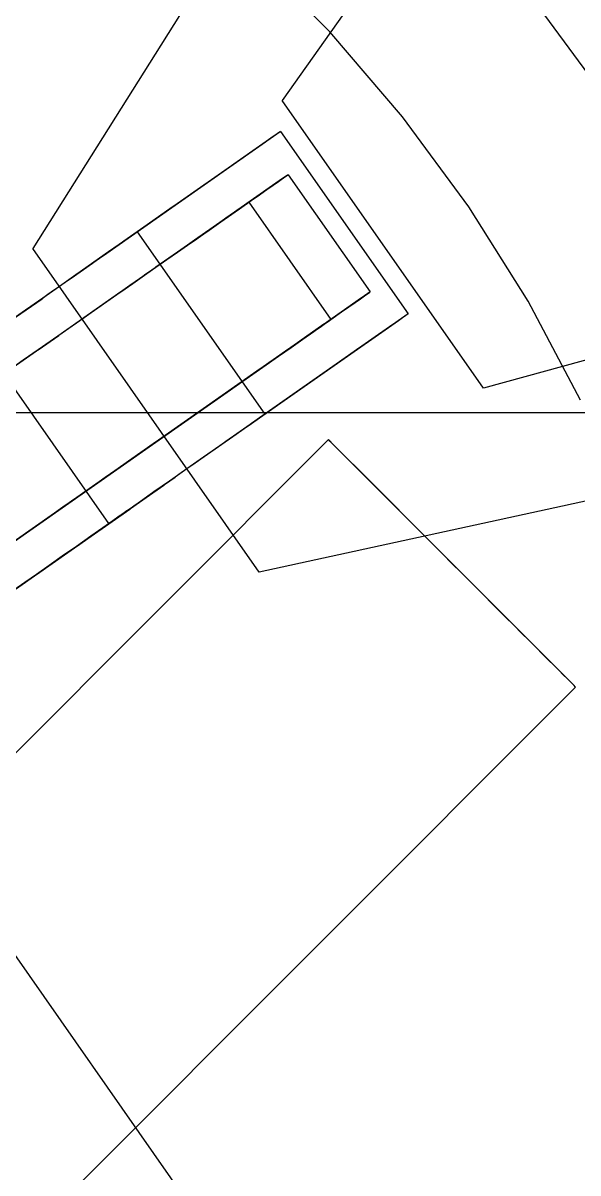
# Model space of a CAD drawing. Header units: millimetres. Extents: x -180 to 1414, y -663 to 972.
# Drawn here: x 1249.6 to 1284.5, y 497.2 to 569.5 of the extents above; entities that cross this region are included whole.
import ezdxf

# ---------------------------------------------------------------- set-up
doc = ezdxf.new("R2010")
doc.units = ezdxf.units.MM
doc.layers.add('TOP', color=8, linetype='Continuous')

msp = doc.modelspace()

# ---------------------------------------------------------------- linework, layer by layer
at = {"layer": 'TOP'}
for p, q in [((1264.791, 578.445), (1250.217, 555.324)), ((1275.366, 577.988), (1265.917, 564.633)), ((1268.907, 568.936), (1263.936, 573.907)), ((1268.907, 568.936), (1263.936, 573.907)), ((1286.755, 564.149), (1282.092, 570.466)), ((1286.755, 564.149), (1282.092, 570.466)), ((1273.492, 563.608), (1268.907, 568.936)), ((1273.492, 563.608), (1268.907, 568.936)), ((1278.581, 546.546), (1265.917, 564.633)), ((1277.666, 557.952), (1273.492, 563.608)), ((1277.666, 557.952), (1273.492, 563.608)), ((1265.778, 562.656), (1256.752, 556.335)), ((1265.817, 562.683), (1256.807, 556.374)), ((1265.778, 562.656), (1265.662, 562.574)), ((1265.817, 562.683), (1265.778, 562.656)), ((1265.817, 562.683), (1273.847, 551.215)), ((1264.855, 562.009), (1256.467, 556.136)), ((1265.662, 562.574), (1256.683, 556.287)), ((1265.662, 562.574), (1256.752, 556.335)), ((1265.468, 562.439), (1256.752, 556.335)), ((1265.662, 562.574), (1256.793, 556.364)), ((1264.855, 562.009), (1264.438, 561.717)), ((1265.199, 562.25), (1264.855, 562.009)), ((1265.468, 562.439), (1265.199, 562.25)), ((1265.662, 562.574), (1265.468, 562.439)), ((1264.438, 561.717), (1256.148, 555.913)), ((1263.952, 561.377), (1263.398, 560.989)), ((1264.438, 561.717), (1263.952, 561.377)), ((1262.779, 560.556), (1255.734, 555.623)), ((1263.398, 560.989), (1255.953, 555.776)), ((1262.779, 560.556), (1262.1, 560.08)), ((1263.398, 560.989), (1262.779, 560.556)), ((1262.1, 560.08), (1255.495, 555.455)), ((1262.1, 560.08), (1261.363, 559.565)), ((1265.989, 559.752), (1263.588, 558.071)), ((1266.242, 559.929), (1263.793, 558.214)), ((1266.124, 559.846), (1263.793, 558.214)), ((1266.26, 559.941), (1263.808, 558.224)), ((1266.26, 559.941), (1263.83, 558.24)), ((1265.989, 559.752), (1265.747, 559.582)), ((1265.935, 559.714), (1266.124, 559.846)), ((1266.161, 559.872), (1265.989, 559.752)), ((1266.124, 559.846), (1266.242, 559.929)), ((1266.26, 559.941), (1266.161, 559.872)), ((1266.242, 559.929), (1266.287, 559.96)), ((1266.287, 559.96), (1266.26, 559.941)), ((1266.287, 559.96), (1271.449, 552.588)), ((1261.363, 559.565), (1254.956, 555.078)), ((1260.574, 559.012), (1254.956, 555.078)), ((1261.363, 559.565), (1255.235, 555.273)), ((1260.574, 559.012), (1259.736, 558.425)), ((1261.363, 559.565), (1260.574, 559.012)), ((1265.747, 559.582), (1263.14, 557.756)), ((1265.436, 559.364), (1263.14, 557.756)), ((1265.676, 559.532), (1263.334, 557.893)), ((1265.747, 559.582), (1263.392, 557.933)), ((1265.935, 559.714), (1263.698, 558.147)), ((1264.49, 558.702), (1264.951, 559.025)), ((1265.056, 559.098), (1264.611, 558.787)), ((1264.951, 559.025), (1265.347, 559.302)), ((1265.436, 559.364), (1265.056, 559.098)), ((1265.347, 559.302), (1265.676, 559.532)), ((1265.747, 559.582), (1265.436, 559.364)), ((1265.676, 559.532), (1265.935, 559.714)), ((1259.736, 558.425), (1254.66, 554.871)), ((1259.736, 558.425), (1258.854, 557.808)), ((1263.967, 558.335), (1261.949, 556.923)), ((1264.49, 558.702), (1262.373, 557.22)), ((1263.384, 557.927), (1263.967, 558.335)), ((1264.103, 558.431), (1263.535, 558.033)), ((1263.967, 558.335), (1264.49, 558.702)), ((1264.611, 558.787), (1264.103, 558.431)), ((1258.854, 557.808), (1254.349, 554.653)), ((1258.854, 557.808), (1257.934, 557.163)), ((1263.384, 557.927), (1261.477, 556.592)), ((1262.91, 557.595), (1262.231, 557.12)), ((1262.745, 557.48), (1263.384, 557.927)), ((1263.068, 557.706), (1262.747, 557.481)), ((1262.832, 557.541), (1263.14, 557.756)), ((1263.535, 558.033), (1262.91, 557.595)), ((1263.334, 557.893), (1263.068, 557.706)), ((1263.14, 557.756), (1263.392, 557.933)), ((1263.545, 558.04), (1263.334, 557.893)), ((1263.392, 557.933), (1263.588, 558.071)), ((1263.698, 558.147), (1263.545, 558.04)), ((1263.588, 558.071), (1263.727, 558.168)), ((1263.793, 558.214), (1263.698, 558.147)), ((1263.727, 558.168), (1263.808, 558.224)), ((1263.83, 558.24), (1263.793, 558.214)), ((1263.808, 558.224), (1263.83, 558.24)), ((1268.992, 550.867), (1263.83, 558.24)), ((1281.406, 552), (1277.666, 557.952)), ((1281.406, 552), (1277.666, 557.952)), ((1257.934, 557.163), (1254.024, 554.425)), ((1257.934, 557.163), (1256.979, 556.495)), ((1262.053, 556.995), (1259.798, 555.416)), ((1262.745, 557.48), (1260.398, 555.837)), ((1261.312, 556.477), (1262.053, 556.995)), ((1261.949, 556.923), (1261.477, 556.592)), ((1262.231, 557.12), (1261.502, 556.61)), ((1261.6, 556.678), (1262.06, 557)), ((1262.373, 557.22), (1261.949, 556.923)), ((1262.053, 556.995), (1262.745, 557.48)), ((1262.06, 557), (1262.472, 557.289)), ((1262.747, 557.481), (1262.373, 557.22)), ((1262.472, 557.289), (1262.832, 557.541)), ((1256.979, 556.495), (1253.687, 554.19)), ((1256.979, 556.495), (1255.996, 555.806)), ((1256.467, 556.136), (1256.32, 556.033)), ((1256.588, 556.221), (1256.467, 556.136)), ((1256.683, 556.287), (1256.588, 556.221)), ((1256.752, 556.335), (1256.683, 556.287)), ((1256.793, 556.364), (1256.752, 556.335)), ((1256.807, 556.374), (1256.793, 556.364)), ((1264.837, 544.906), (1256.807, 556.374)), ((1260.398, 555.837), (1260.959, 556.229)), ((1260.527, 555.927), (1261.312, 556.477)), ((1260.542, 555.938), (1261.093, 556.323)), ((1261.502, 556.61), (1260.727, 556.067)), ((1261.477, 556.592), (1260.959, 556.229)), ((1261.093, 556.323), (1261.6, 556.678)), ((1260.527, 555.927), (1229.877, 534.466)), ((1255.996, 555.806), (1253.34, 553.947)), ((1255.996, 555.806), (1254.99, 555.102)), ((1255.495, 555.455), (1255.235, 555.273)), ((1255.734, 555.623), (1255.495, 555.455)), ((1255.953, 555.776), (1255.734, 555.623)), ((1256.148, 555.913), (1255.953, 555.776)), ((1256.32, 556.033), (1256.148, 555.913)), ((1259.912, 555.496), (1259.059, 554.899)), ((1259.798, 555.416), (1259.162, 554.971)), ((1259.324, 555.085), (1259.952, 555.524)), ((1260.398, 555.837), (1259.798, 555.416)), ((1260.727, 556.067), (1259.912, 555.496)), ((1259.952, 555.524), (1260.542, 555.938)), ((1259.162, 554.971), (1228.512, 533.51)), ((1264.464, 534.976), (1250.217, 555.324)), ((1254.99, 555.102), (1252.985, 553.698)), ((1254.99, 555.102), (1253.967, 554.386)), ((1254.349, 554.653), (1254.024, 554.425)), ((1254.66, 554.871), (1254.349, 554.653)), ((1254.956, 555.078), (1254.66, 554.871)), ((1255.235, 555.273), (1254.956, 555.078)), ((1259.059, 554.899), (1257.972, 554.138)), ((1259.059, 554.899), (1258.174, 554.279)), ((1258.663, 554.622), (1259.324, 555.085)), ((1253.967, 554.386), (1252.624, 553.445)), ((1253.967, 554.386), (1252.932, 553.661)), ((1253.34, 553.947), (1252.985, 553.698)), ((1253.687, 554.19), (1253.34, 553.947)), ((1254.024, 554.425), (1253.687, 554.19)), ((1258.174, 554.279), (1256.516, 553.118)), ((1258.174, 554.279), (1257.255, 553.636)), ((1257.255, 553.636), (1257.972, 554.138)), ((1258.174, 554.279), (1257.262, 553.641)), ((1257.972, 554.138), (1258.663, 554.622)), ((1252.932, 553.661), (1251.892, 552.932)), ((1252.624, 553.445), (1252.259, 553.189)), ((1252.985, 553.698), (1252.624, 553.445)), ((1257.262, 553.641), (1256.328, 552.987)), ((1256.516, 553.118), (1257.255, 553.636)), ((1251.892, 552.932), (1250.851, 552.204)), ((1251.524, 552.675), (1251.159, 552.419)), ((1251.892, 552.932), (1251.524, 552.675)), ((1252.259, 553.189), (1251.892, 552.932)), ((1255.759, 552.588), (1254.988, 552.049)), ((1256.328, 552.987), (1255.378, 552.321)), ((1255.759, 552.588), (1256.516, 553.118)), ((1271.404, 552.556), (1268.955, 550.842)), ((1271.449, 552.588), (1268.992, 550.867)), ((1271.323, 552.499), (1271.151, 552.379)), ((1271.287, 552.474), (1271.404, 552.556)), ((1271.422, 552.569), (1271.323, 552.499)), ((1271.404, 552.556), (1271.449, 552.588)), ((1271.449, 552.588), (1271.422, 552.569)), ((1247.787, 550.058), (1250.443, 551.918)), ((1248.793, 550.763), (1250.798, 552.166)), ((1250.851, 552.204), (1249.816, 551.479)), ((1250.443, 551.918), (1250.096, 551.675)), ((1250.798, 552.166), (1250.443, 551.918)), ((1251.159, 552.419), (1250.798, 552.166)), ((1254.988, 552.049), (1254.209, 551.503)), ((1255.378, 552.321), (1254.415, 551.647)), ((1270.509, 551.929), (1268.23, 550.334)), ((1270.598, 551.992), (1268.302, 550.384)), ((1270.838, 552.16), (1268.496, 550.52)), ((1270.909, 552.21), (1268.554, 550.561)), ((1271.097, 552.341), (1268.707, 550.667)), ((1271.151, 552.379), (1268.751, 550.698)), ((1271.287, 552.474), (1268.86, 550.775)), ((1270.113, 551.652), (1270.509, 551.929)), ((1270.598, 551.992), (1270.219, 551.726)), ((1270.509, 551.929), (1270.838, 552.16)), ((1270.909, 552.21), (1270.598, 551.992)), ((1270.838, 552.16), (1271.097, 552.341)), ((1271.151, 552.379), (1270.909, 552.21)), ((1271.097, 552.341), (1271.287, 552.474)), ((1284.691, 545.785), (1281.406, 552)), ((1284.691, 545.785), (1281.406, 552)), ((1245.85, 548.702), (1249.759, 551.439)), ((1249.816, 551.479), (1248.793, 550.763)), ((1249.759, 551.439), (1249.434, 551.212)), ((1250.096, 551.675), (1249.759, 551.439)), ((1254.209, 551.503), (1253.424, 550.953)), ((1254.415, 551.647), (1253.447, 550.969)), ((1273.692, 551.106), (1264.782, 544.867)), ((1273.847, 551.215), (1264.837, 544.906)), ((1269.266, 551.059), (1268.697, 550.661)), ((1269.129, 550.963), (1269.652, 551.329)), ((1269.774, 551.414), (1269.266, 551.059)), ((1269.652, 551.329), (1270.113, 551.652)), ((1270.219, 551.726), (1269.774, 551.414)), ((1273.692, 551.106), (1273.498, 550.97)), ((1273.808, 551.188), (1273.692, 551.106)), ((1273.808, 551.188), (1273.847, 551.215)), ((1252.639, 550.403), (1251.857, 549.856)), ((1253.447, 550.969), (1252.478, 550.291)), ((1253.424, 550.953), (1252.639, 550.403)), ((1272.885, 550.541), (1264.35, 544.565)), ((1273.498, 550.97), (1264.618, 544.753)), ((1273.229, 550.782), (1264.618, 544.753)), ((1273.498, 550.97), (1264.713, 544.819)), ((1273.229, 550.782), (1264.713, 544.819)), ((1268.546, 550.555), (1266.639, 549.22)), ((1268.546, 550.555), (1267.111, 549.55)), ((1267.907, 550.107), (1268.546, 550.555)), ((1268.23, 550.334), (1267.909, 550.109)), ((1267.995, 550.169), (1268.302, 550.384)), ((1268.697, 550.661), (1268.072, 550.223)), ((1268.496, 550.52), (1268.23, 550.334)), ((1268.302, 550.384), (1268.554, 550.561)), ((1268.707, 550.667), (1268.496, 550.52)), ((1268.546, 550.555), (1269.129, 550.963)), ((1268.554, 550.561), (1268.751, 550.698)), ((1268.86, 550.775), (1268.707, 550.667)), ((1268.751, 550.698), (1268.889, 550.795)), ((1268.955, 550.842), (1268.86, 550.775)), ((1268.889, 550.795), (1268.97, 550.852)), ((1268.992, 550.867), (1268.955, 550.842)), ((1268.97, 550.852), (1268.992, 550.867)), ((1272.885, 550.541), (1272.468, 550.249)), ((1273.229, 550.782), (1272.885, 550.541)), ((1273.498, 550.97), (1273.229, 550.782)), ((1294.363, 550.857), (1278.581, 546.546)), ((1250.56, 548.948), (1251.857, 549.856)), ((1251.514, 549.616), (1250.56, 548.948)), ((1251.857, 549.856), (1251.084, 549.315)), ((1252.478, 550.291), (1251.514, 549.616)), ((1271.982, 549.909), (1263.983, 544.308)), ((1272.468, 550.249), (1264.35, 544.565)), ((1272.468, 550.249), (1264.497, 544.668)), ((1266.474, 549.104), (1267.215, 549.623)), ((1267.393, 549.748), (1266.664, 549.237)), ((1266.762, 549.306), (1267.222, 549.628)), ((1267.536, 549.847), (1267.111, 549.55)), ((1267.215, 549.623), (1267.907, 550.107)), ((1267.222, 549.628), (1267.634, 549.916)), ((1268.072, 550.223), (1267.393, 549.748)), ((1267.909, 550.109), (1267.536, 549.847)), ((1267.634, 549.916), (1267.995, 550.169)), ((1271.982, 549.909), (1271.428, 549.521)), ((1272.468, 550.249), (1271.982, 549.909)), ((1255.007, 538.023), (1246.977, 549.491)), ((1250.56, 548.948), (1249.621, 548.291)), ((1251.084, 549.315), (1250.323, 548.782)), ((1270.809, 549.088), (1263.764, 544.155)), ((1271.428, 549.521), (1263.983, 544.308)), ((1266.474, 549.104), (1264.96, 548.044)), ((1265.689, 548.554), (1266.474, 549.104)), ((1265.705, 548.565), (1266.255, 548.951)), ((1266.664, 549.237), (1265.89, 548.695)), ((1266.639, 549.22), (1266.121, 548.857)), ((1266.255, 548.951), (1266.762, 549.306)), ((1267.111, 549.55), (1266.639, 549.22)), ((1270.809, 549.088), (1270.13, 548.612)), ((1271.428, 549.521), (1270.809, 549.088)), ((1235.039, 527.093), (1265.689, 548.554)), ((1249.621, 548.291), (1248.703, 547.648)), ((1250.323, 548.782), (1249.58, 548.261)), ((1264.486, 547.712), (1265.114, 548.152)), ((1265.56, 548.464), (1264.96, 548.044)), ((1265.89, 548.695), (1265.074, 548.124)), ((1265.114, 548.152), (1265.705, 548.565)), ((1266.121, 548.857), (1265.56, 548.464)), ((1270.13, 548.612), (1269.394, 548.096)), ((1264.324, 547.598), (1233.674, 526.137)), ((1268.604, 547.544), (1262.69, 543.403)), ((1269.394, 548.096), (1262.986, 543.61)), ((1268.604, 547.544), (1262.986, 543.61)), ((1269.394, 548.096), (1263.265, 543.805)), ((1268.604, 547.544), (1263.265, 543.805)), ((1264.221, 547.527), (1263.336, 546.907)), ((1263.825, 547.249), (1264.486, 547.712)), ((1265.074, 548.124), (1264.221, 547.527)), ((1264.96, 548.044), (1264.324, 547.598)), ((1268.604, 547.544), (1267.766, 546.957)), ((1269.394, 548.096), (1268.604, 547.544)), ((1262.417, 546.263), (1263.134, 546.765)), ((1263.336, 546.907), (1262.424, 546.268)), ((1267.766, 546.957), (1262.69, 543.403)), ((1263.134, 546.765), (1263.825, 547.249)), ((1267.766, 546.957), (1266.885, 546.34)), ((1262.424, 546.268), (1261.49, 545.615)), ((1261.678, 545.746), (1262.417, 546.263)), ((1266.885, 546.34), (1262.379, 543.185)), ((1266.885, 546.34), (1265.964, 545.695)), ((1261.49, 545.615), (1260.54, 544.949)), ((1260.921, 545.216), (1261.678, 545.746)), ((1265.964, 545.695), (1265.009, 545.027)), ((1097, 545), (1303, 545)), ((1260.54, 544.949), (1259.371, 544.13)), ((1260.151, 544.676), (1259.371, 544.13)), ((1260.54, 544.949), (1259.578, 544.275)), ((1260.921, 545.216), (1260.151, 544.676)), ((1265.009, 545.027), (1264.026, 544.338)), ((1264.35, 544.565), (1264.178, 544.445)), ((1264.497, 544.668), (1264.35, 544.565)), ((1264.618, 544.753), (1264.497, 544.668)), ((1264.713, 544.819), (1264.618, 544.753)), ((1264.782, 544.867), (1264.713, 544.819)), ((1264.823, 544.896), (1264.782, 544.867)), ((1264.823, 544.896), (1264.837, 544.906)), ((1259.371, 544.13), (1258.586, 543.581)), ((1259.578, 544.275), (1258.609, 543.597)), ((1264.026, 544.338), (1261.37, 542.479)), ((1263.265, 543.805), (1262.986, 543.61)), ((1264.026, 544.338), (1263.02, 543.634)), ((1263.525, 543.987), (1263.265, 543.805)), ((1263.764, 544.155), (1263.525, 543.987)), ((1263.983, 544.308), (1263.764, 544.155)), ((1264.178, 544.445), (1263.983, 544.308)), ((1268.825, 543.302), (1219.257, 493.733)), ((1258.609, 543.597), (1257.64, 542.919)), ((1258.586, 543.581), (1257.801, 543.031)), ((1263.02, 543.634), (1261.015, 542.23)), ((1263.02, 543.634), (1261.997, 542.917)), ((1262.379, 543.185), (1262.054, 542.957)), ((1262.69, 543.403), (1262.379, 543.185)), ((1262.986, 543.61), (1262.69, 543.403)), ((1268.847, 543.28), (1268.825, 543.302)), ((1269.171, 542.956), (1268.847, 543.28)), ((1268.912, 543.215), (1268.847, 543.28)), ((1269.02, 543.107), (1268.912, 543.215)), ((1269.171, 542.956), (1269.02, 543.107)), ((1257.02, 542.484), (1256.246, 541.943)), ((1257.64, 542.919), (1256.676, 542.243)), ((1257.801, 543.031), (1257.02, 542.484)), ((1261.997, 542.917), (1260.962, 542.193)), ((1261.37, 542.479), (1261.015, 542.23)), ((1261.717, 542.721), (1261.37, 542.479)), ((1262.054, 542.957), (1261.717, 542.721)), ((1269.363, 542.764), (1269.171, 542.956)), ((1269.171, 542.956), (1283.339, 528.787)), ((1269.595, 542.531), (1269.363, 542.764)), ((1269.867, 542.259), (1269.595, 542.531)), ((1256.246, 541.943), (1255.486, 541.41)), ((1256.676, 542.243), (1255.722, 541.575)), ((1260.962, 542.193), (1259.922, 541.464)), ((1260.289, 541.721), (1259.922, 541.464)), ((1260.654, 541.977), (1260.289, 541.721)), ((1261.015, 542.23), (1260.654, 541.977)), ((1270.177, 541.95), (1269.867, 542.259)), ((1270.522, 541.605), (1270.177, 541.95)), ((1254.783, 540.918), (1253.865, 540.275)), ((1255.486, 541.41), (1254.742, 540.889)), ((1255.722, 541.575), (1254.783, 540.918)), ((1257.846, 540.011), (1259.189, 540.951)), ((1259.189, 540.951), (1258.828, 540.698)), ((1259.922, 541.464), (1258.881, 540.735)), ((1259.554, 541.207), (1259.189, 540.951)), ((1259.922, 541.464), (1259.554, 541.207)), ((1276.022, 536.105), (1270.522, 541.605)), ((1270.901, 541.225), (1270.522, 541.605)), ((1276.022, 536.105), (1270.901, 541.225)), ((1271.754, 540.373), (1270.901, 541.225)), ((1271.313, 540.814), (1270.901, 541.225)), ((1253.865, 540.275), (1252.973, 539.651)), ((1254.019, 540.383), (1253.321, 539.894)), ((1254.742, 540.889), (1254.019, 540.383)), ((1254.834, 537.902), (1258.126, 540.207)), ((1255.817, 538.59), (1258.473, 540.45)), ((1258.126, 540.207), (1257.789, 539.971)), ((1258.881, 540.735), (1257.846, 540.011)), ((1258.473, 540.45), (1258.126, 540.207)), ((1258.828, 540.698), (1258.473, 540.45)), ((1291.176, 540.764), (1264.464, 534.976)), ((1271.754, 540.373), (1271.313, 540.814)), ((1272.222, 539.905), (1271.754, 540.373)), ((1252.077, 535.971), (1257.153, 539.526)), ((1252.112, 539.048), (1253.321, 539.894)), ((1252.973, 539.651), (1252.112, 539.048)), ((1253.321, 539.894), (1252.652, 539.426)), ((1252.959, 536.589), (1257.464, 539.743)), ((1253.88, 537.233), (1257.789, 539.971)), ((1257.846, 540.011), (1256.823, 539.294)), ((1257.153, 539.526), (1256.857, 539.318)), ((1257.464, 539.743), (1257.153, 539.526)), ((1257.789, 539.971), (1257.464, 539.743)), ((1272.714, 539.412), (1272.222, 539.905)), ((1272.222, 539.905), (1273.228, 538.898)), ((1252.652, 539.426), (1222.002, 517.964)), ((1249.034, 533.841), (1256.079, 538.774)), ((1249.714, 534.316), (1256.319, 538.941)), ((1250.45, 534.832), (1256.579, 539.123)), ((1252.112, 539.048), (1251.287, 538.47)), ((1256.823, 539.294), (1255.817, 538.59)), ((1256.079, 538.774), (1255.861, 538.621)), ((1256.319, 538.941), (1256.079, 538.774)), ((1256.579, 539.123), (1256.319, 538.941)), ((1256.857, 539.318), (1256.579, 539.123)), ((1273.228, 538.898), (1272.714, 539.412)), ((1273.762, 538.365), (1273.228, 538.898)), ((1220.637, 517.008), (1251.287, 538.47)), ((1246.035, 531.741), (1255.062, 538.061)), ((1246.152, 531.822), (1255.062, 538.061)), ((1246.345, 531.958), (1255.13, 538.109)), ((1246.345, 531.958), (1255.062, 538.061)), ((1247.375, 532.679), (1255.665, 538.484)), ((1247.375, 532.679), (1255.494, 538.364)), ((1247.862, 533.02), (1255.494, 538.364)), ((1248.416, 533.408), (1255.861, 538.621)), ((1255.817, 538.59), (1254.834, 537.902)), ((1255.021, 538.032), (1255.007, 538.023)), ((1255.062, 538.061), (1255.021, 538.032)), ((1255.13, 538.109), (1255.062, 538.061)), ((1255.225, 538.176), (1255.13, 538.109)), ((1255.347, 538.261), (1255.225, 538.176)), ((1255.494, 538.364), (1255.347, 538.261)), ((1255.665, 538.484), (1255.494, 538.364)), ((1255.861, 538.621), (1255.665, 538.484)), ((1274.311, 537.816), (1273.762, 538.365)), ((1254.834, 537.902), (1253.88, 537.233)), ((1274.872, 537.254), (1274.311, 537.816)), ((1252.959, 536.589), (1252.077, 535.971)), ((1253.88, 537.233), (1252.959, 536.589)), ((1275.444, 536.683), (1274.872, 537.254)), ((1276.022, 536.105), (1275.444, 536.683)), ((1252.077, 535.971), (1251.239, 535.385)), ((1280.492, 531.634), (1276.022, 536.105)), ((1276.603, 535.523), (1276.022, 536.105)), ((1251.239, 535.385), (1250.45, 534.832)), ((1277.185, 534.942), (1276.603, 535.523)), ((1250.45, 534.832), (1249.714, 534.316)), ((1277.763, 534.364), (1277.185, 534.942)), ((1249.714, 534.316), (1249.034, 533.841)), ((1279.978, 532.149), (1277.763, 534.364)), ((1278.334, 533.793), (1277.763, 534.364)), ((1278.896, 533.231), (1278.334, 533.793)), ((1279.445, 532.682), (1278.896, 533.231)), ((1279.978, 532.149), (1279.445, 532.682)), ((1280.492, 531.634), (1279.978, 532.149)), ((1281.894, 530.233), (1280.492, 531.634)), ((1280.985, 531.142), (1280.492, 531.634)), ((1281.453, 530.674), (1280.985, 531.142)), ((1281.894, 530.233), (1281.453, 530.674)), ((1282.305, 529.822), (1281.894, 530.233)), ((1282.685, 529.442), (1282.305, 529.822)), ((1283.03, 529.097), (1282.685, 529.442)), ((1283.339, 528.787), (1283.03, 529.097)), ((1284.295, 527.832), (1283.339, 528.787)), ((1283.611, 528.515), (1283.339, 528.787)), ((1283.339, 528.787), (1283.844, 528.283)), ((1283.844, 528.283), (1283.611, 528.515)), ((1284.036, 528.091), (1283.844, 528.283)), ((1284.186, 527.94), (1284.036, 528.091)), ((1284.295, 527.832), (1284.186, 527.94)), ((1234.813, 478.177), (1284.381, 527.745)), ((1284.36, 527.767), (1284.295, 527.832)), ((1284.36, 527.767), (1284.381, 527.745)), ((1238.942, 525.37), (1279.15, 467.948))]:
    msp.add_line(p, q, dxfattribs=at)

doc.saveas('drawing.dxf')
